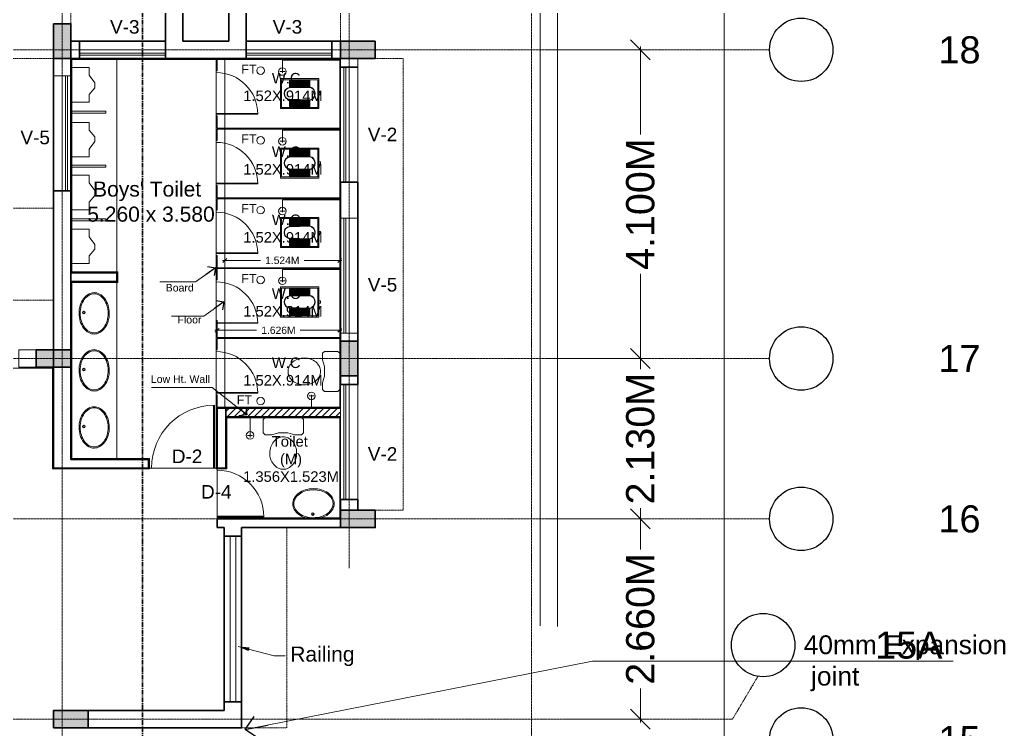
# Model space of a CAD drawing. Header units: metres. Extents: x 1608201 to 1961866, y 406505 to 647036.
# Drawn here: x 1693118 to 1706200, y 563981 to 573406 of the extents above; entities that cross this region are included whole.
import ezdxf

# ---------------------------------------------------------------- set-up
doc = ezdxf.new("R2010")
doc.units = ezdxf.units.M
doc.header["$LTSCALE"] = 1000
doc.header["$PDMODE"] = 35
doc.linetypes.add('CENTER', pattern=[2, 1.25, -0.25, 0.25, -0.25])
doc.linetypes.add('DASHED', pattern=[0.75, 0.5, -0.25])
doc.layers.get('Defpoints').update_dxf_attribs({"lineweight": 18})
for name, color, linetype, lineweight in [('- WALL', 7, 'Continuous', 30), ('Col-Hatch', 9, 'Continuous', 13), ('coloum hatch', 254, 'Continuous', 9), ('Column', 252, 'Continuous', 30), ('CUBICAL TOILET', 160, 'Continuous', 9), ('dimension', 6, 'Continuous', 13), ('Door', 54, 'Continuous', 13), ('elevation', 1, 'Continuous', 13), ('Fixture', 44, 'Continuous', 9), ('FLOOR FINISH', 10, 'Continuous', 15), ('Furniture', 13, 'Continuous', 13), ('grid', 21, 'CENTER', 15), ('gride dimen', 3, 'Continuous', 13), ('HATCH-2', 10, 'Continuous', 13), ('Hidden', 1, 'DASHED', 18), ('PLASTER', 144, 'Continuous', 13), ('Railing', 34, 'Continuous', 20), ('Section Line', 135, 'CENTER', 30), ('Text-1', 240, 'Continuous', 15), ('Text-2', 122, 'Continuous', 25), ('Text-Grid', 1, 'Continuous', 25), ('Ventilator', 6, 'Continuous', 18), ('Wall', 7, 'Continuous', 30), ('wall l', 7, 'Continuous', 20), ('Window-Wall', 7, 'Continuous', 18)]:
    doc.layers.add(name, color=color, linetype=linetype, lineweight=lineweight)
doc.layers.add('dimen', color=1, linetype='Continuous')
doc.layers.add('text', color=7, linetype='Continuous')
doc.styles.add('dim-stylus bt', font='arial.ttf')
doc.styles.add('L120', font='simplex.shx', dxfattribs={"height": 1})
doc.dimstyles.new('1      100 (big)', dxfattribs={"dimscale": 75, "dimtxt": 5, "dimasz": 3.5, "dimexe": 1.5, "dimexo": 2, "dimgap": 1, "dimtad": 0, "dimdec": 3, "dimlfac": 0.001, "dimzin": 0, "dimdsep": 46, "dimtxsty": 'dim-stylus bt', "dimblk": 'OBLIQUE', "dimcen": 0, "dimdle": 0.6, "dimclrd": 256, "dimclre": 7, "dimclrt": 256, "dimadec": 0, "dimazin": 0, "dimtfac": 0.7, "dimtdec": 3, "dimtofl": 0, "dimtmove": 1, "dimatfit": 3, "dimldrblk": 'OPEN90', "dimfxl": 0, "dimtolj": 1, "dimtzin": 0, "dimlwd": 15, "dimlwe": 15, "dimarcsym": 0})
doc.dimstyles.new('Tabrej', dxfattribs={"dimtxt": 0.32, "dimasz": 0.2, "dimexe": 0, "dimexo": 0.15, "dimgap": 0.09, "dimtad": 0, "dimdec": 3, "dimzin": 0, "dimdsep": 46, "dimtxsty": 'dim-stylus bt', "dimblk": 'ARCHTICK', "dimcen": 0, "dimdle": 0.05, "dimclrd": 256, "dimclre": 256, "dimclrt": 7, "dimadec": 0, "dimazin": 0, "dimtfac": 1, "dimtdec": 3, "dimtofl": 0, "dimtmove": 0, "dimatfit": 1, "dimfxl": 0, "dimtolj": 1, "dimtzin": 0, "dimlwd": -1, "dimlwe": -1, "dimarcsym": 0})

# ---------------------------------------------------------------- blocks, each defined once
blk = doc.blocks.new('_Oblique')
at = {"color": 0, "linetype": 'ByBlock', "lineweight": -2}
blk.add_line((-0.5, -0.5), (0.5, 0.5), dxfattribs=at)
blk = doc.blocks.new('*D142')
at = {"layer": 'Defpoints', "color": 0, "ltscale": 50, "transparency": 16777216}
for p in [(1683757, 575558), (1683757, 565348), (1700027, 565205)]:
    blk.add_point(p, dxfattribs=at)
at = {"layer": 'dimension', "color": 7, "lineweight": 15, "ltscale": 50, "transparency": 16777216}
for p, q in [((1683757, 565498), (1683757, 575670)), ((1700027, 565355), (1700027, 575670))]:
    blk.add_line(p, q, dxfattribs=at)
at = {"layer": 'dimension', "lineweight": 15, "ltscale": 50, "transparency": 16777216}
for p, q in [((1683712, 575558), (1690652, 575558)), ((1700072, 575558), (1693132, 575558))]:
    blk.add_line(p, q, dxfattribs=at)
at = {"layer": 'dimension', "lineweight": 15, "ltscale": 50, "transparency": 16777216, "xscale": 300, "yscale": 300, "zscale": 300, "rotation": 180}
blk.add_blockref('_Oblique', (1683757, 575558), dxfattribs=at)
at = {"layer": 'dimension', "lineweight": 15, "ltscale": 50, "transparency": 16777216, "xscale": 300, "yscale": 300, "zscale": 300}
blk.add_blockref('_Oblique', (1700027, 575558), dxfattribs=at)
at = {"layer": 'dimension', "ltscale": 50, "transparency": 16777216, "insert": (1691892, 575558), "char_height": 450, "attachment_point": 5, "style": 'dim-stylus bt'}
blk.add_mtext('\\A1;16.270M', dxfattribs=at)
blk = doc.blocks.new('_Open90')
at = {"color": 0, "linetype": 'ByBlock', "lineweight": -2}
for p, q in [((-0.5, 0.5), (0, 0)), ((0, 0), (-1, 0)), ((0, 0), (-0.5, -0.5))]:
    blk.add_line(p, q, dxfattribs=at)
blk = doc.blocks.new('*D143')
at = {"layer": 'Defpoints', "color": 0, "ltscale": 50, "transparency": 16777216}
for p in [(1700027, 568906), (1701357, 568906), (1700027, 566776)]:
    blk.add_point(p, dxfattribs=at)
at = {"layer": 'gride dimen', "color": 7, "lineweight": 15, "ltscale": 50, "transparency": 16777216}
for p, q in [((1700177, 568906), (1701470, 568906)), ((1700177, 566776), (1701470, 566776))]:
    blk.add_line(p, q, dxfattribs=at)
at = {"layer": 'gride dimen', "lineweight": 15, "ltscale": 50, "transparency": 16777216}
for p, q in [((1701357, 568951), (1701357, 568762)), ((1701357, 566731), (1701357, 566920))]:
    blk.add_line(p, q, dxfattribs=at)
at = {"layer": 'gride dimen', "lineweight": 15, "ltscale": 50, "transparency": 16777216, "xscale": 262.5, "yscale": 262.5, "zscale": 262.5}
for p, rotation in [((1701357, 568906), 90), ((1701357, 566776), 270)]:
    blk.add_blockref('_Oblique', p, dxfattribs=dict(at, rotation=rotation))
at = {"layer": 'gride dimen', "ltscale": 50, "transparency": 16777216, "insert": (1701357, 567841), "char_height": 375, "attachment_point": 5, "rotation": 90, "style": 'dim-stylus bt'}
blk.add_mtext('\\A1;2.130M', dxfattribs=at)
blk = doc.blocks.new('*D144')
at = {"layer": 'Defpoints', "color": 0, "ltscale": 50, "transparency": 16777216}
for p in [(1700027, 573006), (1701357, 573006), (1700027, 568906)]:
    blk.add_point(p, dxfattribs=at)
at = {"layer": 'gride dimen', "lineweight": 15, "ltscale": 50, "transparency": 16777216}
for p, q in [((1701357, 573051), (1701357, 571882)), ((1701357, 568861), (1701357, 570030))]:
    blk.add_line(p, q, dxfattribs=at)
at = {"layer": 'gride dimen', "color": 7, "lineweight": 15, "ltscale": 50, "transparency": 16777216}
for p, q in [((1700177, 573006), (1701470, 573006)), ((1700177, 568906), (1701470, 568906))]:
    blk.add_line(p, q, dxfattribs=at)
at = {"layer": 'gride dimen', "lineweight": 15, "ltscale": 50, "transparency": 16777216, "xscale": 262.5, "yscale": 262.5, "zscale": 262.5}
for p, rotation in [((1701357, 573006), 90), ((1701357, 568906), 270)]:
    blk.add_blockref('_Oblique', p, dxfattribs=dict(at, rotation=rotation))
at = {"layer": 'gride dimen', "ltscale": 50, "transparency": 16777216, "insert": (1701357, 570956), "char_height": 375, "attachment_point": 5, "rotation": 90, "style": 'dim-stylus bt'}
blk.add_mtext('\\A1;4.100M', dxfattribs=at)
blk = doc.blocks.new('*D149')
at = {"layer": 'Defpoints', "color": 0, "ltscale": 50, "transparency": 16777216}
for p in [(1700177, 566776), (1700177, 564116), (1701357, 564116)]:
    blk.add_point(p, dxfattribs=at)
at = {"layer": 'gride dimen', "color": 7, "lineweight": 15, "ltscale": 50, "transparency": 16777216}
for p, q in [((1700327, 566776), (1701470, 566776)), ((1700327, 564116), (1701470, 564116))]:
    blk.add_line(p, q, dxfattribs=at)
at = {"layer": 'gride dimen', "lineweight": 15, "ltscale": 50, "transparency": 16777216}
for p, q in [((1701357, 566821), (1701357, 566367)), ((1701357, 564071), (1701357, 564525))]:
    blk.add_line(p, q, dxfattribs=at)
at = {"layer": 'gride dimen', "lineweight": 15, "ltscale": 50, "transparency": 16777216, "xscale": 262.5, "yscale": 262.5, "zscale": 262.5}
for p, rotation in [((1701357, 566776), 90), ((1701357, 564116), 270)]:
    blk.add_blockref('_Oblique', p, dxfattribs=dict(at, rotation=rotation))
at = {"layer": 'gride dimen', "ltscale": 50, "transparency": 16777216, "insert": (1701357, 565446), "char_height": 375, "attachment_point": 5, "rotation": 90, "style": 'dim-stylus bt'}
blk.add_mtext('\\A1;2.660M', dxfattribs=at)
blk = doc.blocks.new('*D150')
at = {"layer": 'Defpoints', "color": 0, "ltscale": 50, "transparency": 16777216}
for p in [(1700257, 573721), (1702470, 573721), (1700257, 505851)]:
    blk.add_point(p, dxfattribs=at)
at = {"layer": 'dimension', "color": 7, "lineweight": 15, "ltscale": 50, "transparency": 16777216}
for p, q in [((1700407, 573721), (1702583, 573721)), ((1700407, 505851), (1702583, 505851))]:
    blk.add_line(p, q, dxfattribs=at)
at = {"layer": 'dimension', "lineweight": 15, "ltscale": 50, "transparency": 16777216}
for p, q in [((1702470, 573766), (1702470, 541049)), ((1702470, 505806), (1702470, 538523))]:
    blk.add_line(p, q, dxfattribs=at)
at = {"layer": 'dimension', "lineweight": 15, "ltscale": 50, "transparency": 16777216, "xscale": 300, "yscale": 300, "zscale": 300}
for p, rotation in [((1702470, 573721), 90), ((1702470, 505851), 270)]:
    blk.add_blockref('_Oblique', p, dxfattribs=dict(at, rotation=rotation))
at = {"layer": 'dimension', "ltscale": 50, "transparency": 16777216, "insert": (1702470, 539786), "char_height": 450, "attachment_point": 5, "rotation": 90, "style": 'dim-stylus bt'}
blk.add_mtext('\\A1;67.870M', dxfattribs=at)
blk = doc.blocks.new('*D153')
at = {"layer": 'Defpoints', "color": 0, "ltscale": 50, "transparency": 16777216}
for p in [(1700257, 576277), (1683527, 565348), (1700257, 565198)]:
    blk.add_point(p, dxfattribs=at)
at = {"layer": 'dimension', "color": 7, "lineweight": 15, "ltscale": 50, "transparency": 16777216}
for p, q in [((1683527, 565498), (1683527, 576390)), ((1700257, 565348), (1700257, 576390))]:
    blk.add_line(p, q, dxfattribs=at)
at = {"layer": 'dimension', "lineweight": 15, "ltscale": 50, "transparency": 16777216}
for p, q in [((1683482, 576277), (1690652, 576277)), ((1700302, 576277), (1693132, 576277))]:
    blk.add_line(p, q, dxfattribs=at)
at = {"layer": 'dimension', "lineweight": 15, "ltscale": 50, "transparency": 16777216, "xscale": 300, "yscale": 300, "zscale": 300, "rotation": 180}
blk.add_blockref('_Oblique', (1683527, 576277), dxfattribs=at)
at = {"layer": 'dimension', "lineweight": 15, "ltscale": 50, "transparency": 16777216, "xscale": 300, "yscale": 300, "zscale": 300}
blk.add_blockref('_Oblique', (1700257, 576277), dxfattribs=at)
at = {"layer": 'dimension', "ltscale": 50, "transparency": 16777216, "insert": (1691892, 576277), "char_height": 450, "attachment_point": 5, "style": 'dim-stylus bt'}
blk.add_mtext('\\A1;16.730M', dxfattribs=at)
blk = doc.blocks.new('CC')
at = {"layer": 'Col-Hatch', "ltscale": 0.05}
blk.add_hatch(color=256, dxfattribs=at).paths.add_polyline_path([(4078.606, 341.328), (4078.606, 341.098), (4079.066, 341.098), (4079.066, 341.328)])
at = {"layer": 'Column'}
blk.add_lwpolyline([(4078.606, 341.328), (4079.066, 341.328), (4079.066, 341.098), (4078.606, 341.098)], close=True, dxfattribs=at)
blk = doc.blocks.new('Urinal 1')
for p, q in [((0, 9), (9, 9)), ((0, 9), (0, -9)), ((9, 9), (9, 5)), ((12, 1), (9, 5)), ((12, -1.5), (12, 1)), ((9, -5), (12, -1.5)), ((9, -9), (9, -5)), ((0, -9), (9, -9))]:
    blk.add_line(p, q)
blk = doc.blocks.new('RSA BASIN 2')
for points in [[(10.67, -8.12, 0.12976), (9.97, -5.22, 0.106426), (7.61, -2.47, 0.084431), (4.27, -0.72, 0.073534), (0, 0, 0.073534), (-4.29, -0.55, 0.084431), (-7.7, -2.16, 0.106426), (-10.17, -4.82, 0.12976), (-10.98, -7.69, 0.12976), (-10.28, -10.59, 0.106426), (-7.92, -13.34, 0.084431), (-4.58, -15.09, 0.073534), (-0.31, -15.81, 0.073534), (3.98, -15.26, 0.084431), (7.39, -13.64, 0.106426), (9.85, -10.99, 0.12976)], [(10.08, -7.9, 0.119977), (9.45, -5.5, 0.106426), (7.25, -2.94, 0.084431), (4.08, -1.28, 0.073534), (-0.01, -0.59, 0.073534), (-4.13, -1.12, 0.084431), (-7.36, -2.65, 0.106426), (-9.66, -5.12, 0.12976), (-10.39, -7.7, 0.009633), (-10.39, -7.9, 0.119977), (-9.76, -10.31, 0.106426), (-7.57, -12.87, 0.084431), (-4.4, -14.53, 0.073534), (-0.3, -15.22, 0.073534), (3.82, -14.69, 0.084431), (7.05, -13.16, 0.106426), (9.35, -10.69, 0.12976), (10.08, -8.11, 0.009633)]]:
    blk.add_lwpolyline(points, format="xyb", close=True)
for radius in [0.7, 0.479]:
    blk.add_circle((-0.47, -2.53), radius)
blk = doc.blocks.new('RSA CL6')
for p, q in [((5.51, 3.48), (5.51, 7.28)), ((5.91, 3.47), (5.91, 7.28)), ((6.3, 3.46), (6.3, 7.28)), ((6.69, 3.45), (6.69, 7.28)), ((7.09, 3.44), (7.09, 7.28)), ((7.48, 3.43), (7.48, 7.28)), ((7.87, 3.42), (7.87, 7.28)), ((8.27, 3.41), (8.27, 7.28)), ((8.66, 3.4), (8.66, 7.28)), ((9.06, 3.39), (9.06, 7.28)), ((9.45, 3.38), (9.45, 7.28)), ((9.84, 3.37), (9.84, 7.28)), ((10.24, 3.36), (10.24, 7.28)), ((10.63, 3.35), (10.63, 7.28)), ((11.02, 3.34), (11.02, 7.28)), ((11.42, 3.33), (11.42, 7.28)), ((11.81, 3.32), (11.81, 7.28)), ((12.2, 3.31), (12.2, 7.28)), ((12.6, 3.31), (12.6, 7.28)), ((12.99, 3.3), (12.99, 7.28)), ((13.39, 3.29), (13.39, 7.28)), ((13.78, 3.28), (13.78, 7.28)), ((14.17, 3.27), (14.17, 7.28)), ((14.57, 3.26), (14.57, 7.28)), ((14.96, 3.25), (14.96, 7.28)), ((15.35, 3.24), (15.35, 7.28)), ((15.75, 3.23), (15.75, 7.28)), ((16.14, 3.22), (16.14, 7.28)), ((16.14, 7.28), (16.14, 3.22)), ((5.51, -7.28), (5.51, -3.47)), ((5.91, -7.28), (5.91, -3.45)), ((6.3, -7.28), (6.3, -3.44)), ((6.69, -7.28), (6.69, -3.43)), ((7.09, -7.28), (7.09, -3.42)), ((7.48, -7.28), (7.48, -3.41)), ((7.87, -7.28), (7.87, -3.4)), ((8.27, -7.28), (8.27, -3.39)), ((8.66, -7.28), (8.66, -3.38)), ((9.06, -7.28), (9.06, -3.37)), ((9.45, -7.28), (9.45, -3.36)), ((9.84, -7.28), (9.84, -3.34)), ((10.24, -7.28), (10.24, -3.33)), ((10.63, -7.28), (10.63, -3.32)), ((11.02, -7.28), (11.02, -3.31)), ((11.42, -7.28), (11.42, -3.3)), ((11.81, -7.28), (11.81, -3.29)), ((12.2, -7.28), (12.2, -3.28)), ((12.6, -7.28), (12.6, -3.27)), ((12.99, -7.28), (12.99, -3.26)), ((13.39, -7.28), (13.39, -3.24)), ((13.78, -7.28), (13.78, -3.23)), ((14.17, -7.28), (14.17, -3.22)), ((14.57, -7.28), (14.57, -3.21)), ((14.96, -7.28), (14.96, -3.2)), ((15.35, -7.28), (15.35, -3.19)), ((15.75, -7.28), (15.75, -3.18)), ((16.14, -3.17), (16.14, -7.28)), ((16.14, -7.28), (16.14, -3.17))]:
    blk.add_line(p, q)
for points in [[(0.79, 7.87), (20.87, 7.87), (20.87, -7.87), (0.79, -7.87)], [(1.38, 7.28), (20.28, 7.28), (20.28, -7.28), (1.38, -7.28)]]:
    blk.add_lwpolyline(points, close=True)
blk.add_lwpolyline([(0.79, -0.59), (0, -0.59), (0, 0.59), (0.79, 0.59)])
for points in [[(5.51, 3.48), (16.14, 3.22, -0.899983), (16.14, -3.17), (5.54, -3.47, -0.799392)], [(5.53, 3.28), (16.13, 3.02, -0.897689), (16.12, -2.97), (5.56, -3.27, -0.793494), (5.53, 3.28)]]:
    blk.add_lwpolyline(points, format="xyb", close=True)
blk = doc.blocks.new('ENGLISH SHEET')
at = {"layer": 'Fixture'}
for p, q in [((4663.798, 251.204), (4663.773, 251.179)), ((4663.976, 251.204), (4663.798, 251.204)), ((4664.002, 251.179), (4663.976, 251.204)), ((4663.773, 251.179), (4663.773, 250.696)), ((4663.976, 251.001), (4664.002, 251.09)), ((4664.002, 251.09), (4664.002, 251.179)), ((4663.976, 250.874), (4663.976, 251.001)), ((4663.976, 251.001), (4663.976, 250.874)), ((4664.002, 250.785), (4663.976, 250.874)), ((4663.773, 250.696), (4663.798, 250.67)), ((4663.798, 250.67), (4663.976, 250.67)), ((4663.976, 250.67), (4664.002, 250.696)), ((4664.002, 250.696), (4664.002, 250.785))]:
    blk.add_line(p, q, dxfattribs=at)
blk.add_lwpolyline([(4664.459, 250.937, 0.117036), (4664.443, 251.003, 0.104338), (4664.396, 251.063, 0.09029), (4664.321, 251.105, 0.09898), (4664.243, 251.115, 0.08237), (4664.159, 251.101, 0.09029), (4664.09, 251.063, 0.104338), (4664.043, 251.003, 0.117036), (4664.027, 250.937, 0.117036), (4664.043, 250.871, 0.104338), (4664.09, 250.811, 0.09029), (4664.159, 250.773, 0.08237), (4664.243, 250.759, 0.08237), (4664.327, 250.773, 0.09029), (4664.396, 250.811, 0.104338), (4664.443, 250.871, 0.117036)], format="xyb", close=True, dxfattribs=at)
blk = doc.blocks.new('RH 1200')
for p, q in [((20.99, 0), (20.99, 43.31)), ((21.65, 0), (21.65, 43.31)), ((21.65, 0), (20.99, 0))]:
    blk.add_line(p, q)
at = {"extrusion": (0, 0, -1)}
blk.add_ellipse((21.65, 0), major_axis=(-30.62, 30.62), ratio=1, start_param=5.497787, end_param=7.068583, dxfattribs=at)
blk = doc.blocks.new('HJK')
at = {"layer": 'Door', "ltscale": 20}
blk.add_line((3658.2334, -481.1198), (3658.9084, -481.1198), dxfattribs=at)
at = {"layer": 'Door', "ltscale": 20, "xscale": 0.014287499999341, "yscale": 0.014287499999341, "zscale": 0.014287499999341, "rotation": 359.999999999943}
blk.add_blockref('RH 1200', (3658.5713, -481.1198), dxfattribs=at)
blk = doc.blocks.new('*D605')
at = {"layer": 'Defpoints', "color": 0, "transparency": 16777216}
for p in [(1695841, 570209), (1695841, 570196), (1697365, 570196)]:
    blk.add_point(p, dxfattribs=at)
at = {"layer": 'dimen', "color": 7, "lineweight": 15, "transparency": 16777216}
for p, q in [((1695841, 570346), (1695841, 570239)), ((1697365, 570346), (1697365, 570239))]:
    blk.add_line(p, q, dxfattribs=at)
at = {"layer": 'dimen', "lineweight": 15, "transparency": 16777216}
for p, q in [((1695811, 570209), (1696314, 570209)), ((1697395, 570209), (1696893, 570209))]:
    blk.add_line(p, q, dxfattribs=at)
at = {"layer": 'dimen', "lineweight": 15, "transparency": 16777216, "xscale": 52.5, "yscale": 52.5, "zscale": 52.5, "rotation": 180}
blk.add_blockref('_Oblique', (1695841, 570209), dxfattribs=at)
at = {"layer": 'dimen', "lineweight": 15, "transparency": 16777216, "xscale": 52.5, "yscale": 52.5, "zscale": 52.5}
blk.add_blockref('_Oblique', (1697365, 570209), dxfattribs=at)
at = {"layer": 'dimen', "transparency": 16777216, "insert": (1696603, 570209), "char_height": 97.5, "attachment_point": 5, "style": 'dim-stylus bt'}
blk.add_mtext('\\A1;1.524M', dxfattribs=at)
blk = doc.blocks.new('*D606')
at = {"layer": 'Defpoints', "color": 0, "transparency": 16777216}
for p in [(1695740, 569267), (1697365, 569280), (1697365, 569267)]:
    blk.add_point(p, dxfattribs=at)
at = {"layer": 'dimen', "color": 7, "lineweight": 15, "transparency": 16777216}
for p, q in [((1695740, 569417), (1695740, 569310)), ((1697365, 569417), (1697365, 569310))]:
    blk.add_line(p, q, dxfattribs=at)
at = {"layer": 'dimen', "lineweight": 15, "transparency": 16777216}
for p, q in [((1695710, 569280), (1696263, 569280)), ((1697395, 569280), (1696842, 569280))]:
    blk.add_line(p, q, dxfattribs=at)
at = {"layer": 'dimen', "lineweight": 15, "transparency": 16777216, "xscale": 52.5, "yscale": 52.5, "zscale": 52.5, "rotation": 180}
blk.add_blockref('_Oblique', (1695740, 569280), dxfattribs=at)
at = {"layer": 'dimen', "lineweight": 15, "transparency": 16777216, "xscale": 52.5, "yscale": 52.5, "zscale": 52.5}
blk.add_blockref('_Oblique', (1697365, 569280), dxfattribs=at)
at = {"layer": 'dimen', "transparency": 16777216, "insert": (1696552, 569280), "char_height": 97.5, "attachment_point": 5, "style": 'dim-stylus bt'}
blk.add_mtext('\\A1;1.626M', dxfattribs=at)
blk = doc.blocks.new('_ArchTick')
at = {"color": 0, "const_width": 0.15}
blk.add_lwpolyline([(-0.5, -0.5), (0.5, 0.5)], dxfattribs=at)

msp = doc.modelspace()

# ---------------------------------------------------------------- hatches: boundary and pattern name
at = {"layer": 'HATCH-2', "ltscale": 50}
h = msp.add_hatch(dxfattribs=at)
h.set_pattern_fill('ANSI31', color=256, scale=20, style=0)
h.set_pattern_definition([(45, (-3456.304, 110143.63), (-44.9012806, 44.9012806), [])])
h.paths.add_polyline_path([(1697377.1068, 568131.9926), (1697377.1068, 568246.9926), (1695854.1069, 568246.9926), (1695854.1069, 568131.9926)])

# ---------------------------------------------------------------- linework, layer by layer
at = {"layer": '- WALL'}
for p, q in [((1695052.1068, 572890.9926), (1695052.1068, 573720.9926)), ((1695282.1068, 573120.9926), (1695282.1068, 573720.9926)), ((1695892.1068, 573120.9926), (1695892.1068, 573720.9926)), ((1696122.1068, 572890.9926), (1696122.1068, 573720.9926)), ((1693797.1068, 573120.9926), (1693911.1068, 573120.9926)), ((1693911.1068, 573120.9926), (1695052.1068, 573120.9926)), ((1693911.1068, 573120.9926), (1693911.1068, 572890.9926)), ((1695282.1068, 573120.9926), (1695892.1068, 573120.9926)), ((1696122.1068, 573120.9926), (1697263.1068, 573120.9926)), ((1697262.1068, 573120.9926), (1697377.1068, 573120.9926)), ((1697263.1068, 572890.9926), (1697263.1068, 573120.9926)), ((1693567.1068, 572890.9926), (1693567.1068, 567450.9927)), ((1693797.1068, 572890.9926), (1693797.1068, 567565.9927)), ((1693911.1068, 572890.9926), (1693797.1068, 572890.9926)), ((1695052.1068, 572890.9926), (1693911.1068, 572890.9926)), ((1696122.1068, 572890.9926), (1695052.1068, 572890.9926)), ((1697263.1068, 572890.9926), (1696122.1068, 572890.9926)), ((1697377.1068, 572890.9926), (1697262.1068, 572890.9926)), ((1697607.1068, 572775.9926), (1697377.1068, 572775.9926)), ((1697607.1068, 571247.9926), (1697377.1068, 571247.9926)), ((1693567.1068, 571132.9926), (1693797.1068, 571132.9926)), ((1694409.1068, 570043.9926), (1693797.1068, 570043.9926)), ((1694409.1068, 570043.9926), (1693809.1068, 570043.9926)), ((1694409.1068, 569928.9926), (1694409.1068, 570043.9926)), ((1694409.1068, 569928.9926), (1693797.1068, 569928.9926)), ((1697377.1068, 568246.9926), (1695739.1069, 568246.9926)), ((1695739.1069, 567450.9926), (1695739.1069, 568246.9926)), ((1695854.1069, 567450.9926), (1695854.1069, 568246.9926)), ((1697377.1068, 568131.9926), (1695854.1069, 568131.9926)), ((1694829.0137, 567565.9927), (1693797.1068, 567565.9927)), ((1694829.0137, 567565.9927), (1694829.0137, 567450.9927)), ((1694829.0137, 567450.9927), (1693567.1068, 567450.9927)), ((1695739.1069, 567450.9926), (1695854.1069, 567450.9926)), ((1697607.1068, 566890.9926), (1697377.1068, 566890.9926)), ((1695739.1069, 566775.9926), (1697377.1068, 566775.9926)), ((1695739.1069, 566775.9926), (1695739.1069, 566660.9926)), ((1695832.1062, 566660.9926), (1695739.1069, 566660.9926)), ((1697377.1068, 566660.9926), (1696062.1062, 566660.9926))]:
    msp.add_line(p, q, dxfattribs=at)
at = {"layer": '- WALL', "ltscale": 50}
for p, q in [((1695832.1062, 566545.9926), (1695832.6061, 564345.9927)), ((1696062.1062, 566545.9926), (1696062.1062, 564345.9927)), ((1695832.6061, 564345.9927), (1696062.6061, 564345.9927))]:
    msp.add_line(p, q, dxfattribs=at)
at = {"layer": '- WALL', "ltscale": 0.05}
for p, q in [((1695832.6061, 564345.9927), (1695832.6061, 564230.9927)), ((1696062.6061, 564345.9927), (1696062.6061, 564000.9927)), ((1693797.1066, 564230.9927), (1695832.6061, 564230.9927)), ((1693797.1066, 564000.9927), (1696062.6061, 564000.9927))]:
    msp.add_line(p, q, dxfattribs=at)
at = {"layer": '- WALL'}
msp.add_lwpolyline([(1697607.1068, 571247.9926), (1697607.1068, 569135.9926), (1697377.1068, 569135.9926), (1697377.1068, 571247.9926)], dxfattribs=at)
for points in [[(1697377.1068, 568560.9926), (1697607.1068, 568560.9926), (1697607.1068, 568675.9926), (1697377.1068, 568675.9926)], [(1697377.1068, 567032.9926), (1697607.1068, 567032.9926), (1697607.1068, 566890.9926), (1697377.1068, 566890.9926)]]:
    msp.add_lwpolyline(points, close=True, dxfattribs=at)
at = {"layer": 'CUBICAL TOILET', "ltscale": 0.05}
for p, q in [((1695727.1068, 572878.9926), (1695727.1068, 572727.9926)), ((1695739.6068, 572878.9926), (1695739.6068, 572727.9926)), ((1695739.6068, 572727.9926), (1695727.1068, 572727.9926)), ((1695727.1068, 572127.9926), (1695727.1068, 571801.4926)), ((1695727.1068, 572127.9926), (1695739.6068, 572127.9926)), ((1695739.6068, 572127.9926), (1695739.6068, 571964.9926)), ((1697365.1068, 571964.9926), (1695739.6068, 571964.9926)), ((1697365.1068, 571952.4926), (1695739.6068, 571952.4926)), ((1695739.6068, 571952.4926), (1695739.6068, 571801.4926)), ((1695739.6068, 571801.4926), (1695727.1068, 571801.4926)), ((1695727.1068, 571201.4926), (1695727.1068, 570874.9926)), ((1695727.1068, 571201.4926), (1695739.6068, 571201.4926)), ((1695739.6068, 571201.4926), (1695739.6068, 571038.4926)), ((1697365.1068, 571038.4926), (1695739.6068, 571038.4926)), ((1697365.1068, 571025.9926), (1695739.6068, 571025.9926)), ((1695739.6068, 571025.9926), (1695739.6068, 570874.9926)), ((1695739.6068, 570874.9926), (1695727.1068, 570874.9926)), ((1695727.1068, 570274.9926), (1695727.1068, 569948.4926)), ((1695727.1068, 570274.9926), (1695739.6068, 570274.9926)), ((1695739.6068, 570274.9926), (1695739.6068, 570111.9926)), ((1697365.1068, 570111.9926), (1695739.6068, 570111.9926)), ((1697365.1068, 570099.4926), (1695739.6068, 570099.4926)), ((1695739.6068, 570099.4926), (1695739.6068, 569948.4926)), ((1695739.6068, 569948.4926), (1695727.1068, 569948.4926)), ((1695727.1068, 569348.4926), (1695727.1068, 569021.9926)), ((1695727.1068, 569348.4926), (1695739.6068, 569348.4926)), ((1695739.6068, 569348.4926), (1695739.6068, 569185.4926)), ((1697365.1068, 569185.4926), (1695739.6068, 569185.4926)), ((1697365.1068, 569172.9926), (1695739.6068, 569172.9926)), ((1695739.6068, 569172.9926), (1695739.6068, 569021.9926)), ((1695739.6068, 569021.9926), (1695727.1068, 569021.9926)), ((1695727.1068, 568421.9926), (1695727.1068, 568258.9926)), ((1695739.6068, 568421.9926), (1695727.1068, 568421.9926)), ((1695739.6068, 568421.9926), (1695739.6068, 568258.9926))]:
    msp.add_line(p, q, dxfattribs=at)
at = {"layer": 'Fixture'}
for p, q in [((1694409.1068, 570043.9926), (1694409.1068, 572890.9926)), ((1694409.1068, 567577.9927), (1694409.1068, 570031.4926))]:
    msp.add_line(p, q, dxfattribs=at)
for points in [[(1694259.1068, 572163.9926), (1693809.1068, 572163.9926), (1693809.1068, 572188.9926), (1694259.1068, 572188.9926)], [(1694259.1068, 571473.9926), (1693809.1068, 571473.9926), (1693809.1068, 571448.9926), (1694259.1068, 571448.9926)], [(1694259.1068, 570758.9926), (1693809.1068, 570758.9926), (1693809.1068, 570733.9926), (1694259.1068, 570733.9926)]]:
    msp.add_lwpolyline(points, close=True, dxfattribs=at)
at = {"layer": 'FLOOR FINISH', "ltscale": 50}
msp.add_line((1695841.1068, 568258.9926), (1695841.1068, 572890.9926), dxfattribs=at)
at = {"layer": 'Furniture', "ltscale": 0.05}
for p, q in [((1697365.1068, 572866.9926), (1696605.1068, 572866.9926)), ((1696605.1068, 572701.1512), (1696605.1068, 572866.9926)), ((1696639.2653, 572716.9926), (1696570.9482, 572716.9926)), ((1697365.1068, 571940.4926), (1696605.1068, 571940.4926)), ((1696605.1068, 571774.6512), (1696605.1068, 571940.4926)), ((1696639.2653, 571790.4926), (1696570.9482, 571790.4926)), ((1697365.1068, 571013.9926), (1696605.1068, 571013.9926)), ((1696605.1068, 570848.1512), (1696605.1068, 571013.9926)), ((1696639.2653, 570863.9926), (1696570.9482, 570863.9926)), ((1697365.1068, 570087.4926), (1696605.1068, 570087.4926)), ((1696605.1068, 569921.6512), (1696605.1068, 570087.4926)), ((1696639.2653, 569937.4926), (1696570.9482, 569937.4926)), ((1696955.9482, 568408.9926), (1697024.2653, 568408.9926)), ((1696990.1067, 568424.8341), (1696990.1067, 568258.9926)), ((1697365.1068, 568258.9926), (1696990.1067, 568258.9926)), ((1696175.2392, 567858.3352), (1696175.2392, 568119.9926)), ((1696209.3977, 567884.8997), (1696141.0807, 567884.8997))]:
    msp.add_line(p, q, dxfattribs=at)
for centre in [(1696315.1068, 572728.9926), (1696605.1068, 572716.9926), (1696315.1068, 571802.4926), (1696605.1068, 571790.4926), (1696315.1068, 570875.9926), (1696605.1068, 570863.9926), (1696315.1068, 569949.4926), (1696605.1068, 569937.4926), (1696990.1067, 568408.9926), (1696315.1068, 568340.3198), (1696175.2392, 567884.8997)]:
    msp.add_circle(centre, 50, dxfattribs=at)
at = {"layer": 'grid', "ltscale": 0.01}
for p, q in [((1693682.1066, 505737.7037), (1693682.1066, 576580.0684)), ((1697492.1066, 566119.1224), (1697492.1066, 576580.0684)), ((1699912.1065, 505467.7037), (1699912.1065, 576580.0684)), ((1681424.0607, 573005.9925), (1703070.7295, 573005.9925)), ((1681424.0607, 568905.9926), (1703070.7295, 568905.9926)), ((1681424.0607, 566775.9926), (1703070.7295, 566775.9926)), ((1702579.3636, 564115.9927), (1702919.2287, 564687.4414)), ((1687006.5645, 564115.9927), (1702579.3636, 564115.9927))]:
    msp.add_line(p, q, dxfattribs=at)
at = {"layer": 'Hidden', "color": 1, "ltscale": 0.005}
for p, q in [((1693797.1068, 573120.9926), (1693797.1068, 573720.9926)), ((1697377.1068, 573120.9926), (1697377.1068, 573720.9926)), ((1698207.1068, 572890.9926), (1697607.1068, 572890.9926)), ((1698207.1068, 566890.9926), (1698207.1068, 572890.9926)), ((1693567.1068, 569679.8693), (1690217.1068, 569679.8693)), ((1697607.1068, 566890.9926), (1698207.1068, 566890.9926))]:
    msp.add_line(p, q, dxfattribs=at)
for points in [[(1693567.1068, 572890.9926), (1692967.1068, 572890.9926), (1692967.1068, 570902.9926), (1693567.1068, 570902.9926), (1693567.1068, 570902.9926)], [(1696061.6063, 564000.9927), (1696661.6063, 564000.9927), (1696661.6063, 566660.9926)]]:
    msp.add_lwpolyline(points, dxfattribs=at)
at = {"layer": 'PLASTER', "ltscale": 0.05}
for p, q in [((1693809.1068, 572878.9926), (1697365.1068, 572878.9926)), ((1693809.1068, 572878.9926), (1693809.1068, 570055.9926)), ((1697365.1068, 572878.9926), (1697365.1068, 568258.9926)), ((1694421.1068, 570055.9926), (1693809.1068, 570055.9926)), ((1694421.1068, 569916.9926), (1694421.1068, 570055.9926)), ((1693809.1068, 569916.9926), (1693809.1068, 567577.9927)), ((1694421.1068, 569916.9926), (1693809.1068, 569916.9926)), ((1693555.1068, 568778.9926), (1690229.1068, 568778.9926)), ((1693555.1068, 568778.9926), (1693555.1068, 567438.9927)), ((1697365.1068, 568258.9926), (1695727.1068, 568258.9926)), ((1695727.1068, 567438.9926), (1695727.1068, 568258.9926)), ((1697365.1068, 568119.9926), (1695866.1069, 568119.9926)), ((1695866.1069, 567438.9926), (1695866.1069, 568119.9926)), ((1697365.1068, 568119.9926), (1697365.1068, 566787.9926)), ((1694841.0137, 567577.9927), (1693809.1068, 567577.9927)), ((1694841.0137, 567438.9927), (1694841.0137, 567577.9927)), ((1694841.0137, 567438.9927), (1693555.1068, 567438.9927)), ((1695727.1068, 567438.9926), (1695866.1069, 567438.9926)), ((1695739.1069, 566787.9926), (1697365.1068, 566787.9926))]:
    msp.add_line(p, q, dxfattribs=at)
at = {"layer": 'Railing', "ltscale": 0.01}
for p, q in [((1695909.6061, 566545.9926), (1695909.6061, 564345.9927)), ((1695984.6061, 566545.9926), (1695984.6061, 564345.9927))]:
    msp.add_line(p, q, dxfattribs=at)
at = {"layer": 'Section Line', "ltscale": 0.05}
msp.add_line((1694746.658, 503841.6133), (1694746.658, 578122.03), dxfattribs=at)
at = {"layer": 'Text-Grid'}
for centre in [(1703491.7413, 573005.9925), (1703491.7413, 568905.9926), (1703491.7413, 566775.9926), (1702985.8369, 565099.8263), (1703491.7413, 563845.9927)]:
    msp.add_circle(centre, 421.0118, dxfattribs=at)
at = {"layer": 'Ventilator', "ltscale": 0.3}
for p, q in [((1693911.1068, 572960.9926), (1695052.1068, 572960.9926)), ((1693911.1068, 572935.9926), (1695052.1068, 572935.9926)), ((1696122.1068, 572960.9926), (1697263.1068, 572960.9926)), ((1696122.1068, 572935.9926), (1697263.1068, 572935.9926)), ((1697422.1068, 571247.9926), (1697422.1068, 572775.9926)), ((1697447.1068, 571247.9926), (1697447.1068, 572775.9926)), ((1693727.1068, 571132.9926), (1693727.1068, 572660.9926)), ((1693752.1068, 571132.9926), (1693752.1068, 572660.9926)), ((1697422.1068, 569241.9926), (1697422.1068, 570769.9926)), ((1697447.1068, 569241.9926), (1697447.1068, 570769.9926)), ((1697422.1068, 567032.9926), (1697422.1068, 568560.9926)), ((1697447.1068, 567032.9926), (1697447.1068, 568560.9926))]:
    msp.add_line(p, q, dxfattribs=at)
at = {"layer": 'Wall', "ltscale": 50}
msp.add_lwpolyline([(1695832.1062, 566660.9926), (1695832.1062, 566545.9926), (1696062.1062, 566545.9926), (1696062.1062, 566660.9926)], dxfattribs=at)
at = {"layer": 'wall l', "ltscale": 0.05}
for points in [[(1693797.1068, 572660.9926), (1693567.1068, 572660.9926), (1693567.1068, 572890.9926), (1693797.1068, 572890.9926)], [(1697377.1068, 572775.9926), (1697607.1068, 572775.9926), (1697607.1068, 572890.9926), (1697377.1068, 572890.9926)]]:
    msp.add_lwpolyline(points, close=True, dxfattribs=at)
at = {"layer": 'Window-Wall'}
for p, q in [((1693911.1068, 573005.9926), (1695052.1068, 573005.9926)), ((1696122.1068, 573005.9926), (1697263.1068, 573005.9926)), ((1697607.1068, 572775.9926), (1697377.1068, 572775.9926)), ((1697377.1068, 572775.9926), (1697377.1068, 571247.9926)), ((1697492.1068, 571247.9926), (1697492.1068, 572775.9926)), ((1697607.1068, 572775.9926), (1697607.1068, 571247.9926)), ((1693682.1068, 571132.9926), (1693682.1068, 572660.9926)), ((1693797.1068, 572660.9926), (1693797.1068, 571132.9926)), ((1697607.1068, 570769.9926), (1697377.1068, 570769.9926)), ((1697377.1068, 570769.9926), (1697377.1068, 569241.9926)), ((1697492.1068, 569241.9926), (1697492.1068, 570769.9926)), ((1697607.1068, 570769.9926), (1697607.1068, 569241.9926)), ((1697607.1068, 569241.9926), (1697377.1068, 569241.9926)), ((1697607.1068, 568560.9926), (1697377.1068, 568560.9926)), ((1697377.1068, 568560.9926), (1697377.1068, 567032.9926)), ((1697492.1068, 567032.9926), (1697492.1068, 568560.9926)), ((1697607.1068, 568560.9926), (1697607.1068, 567032.9926))]:
    msp.add_line(p, q, dxfattribs=at)
msp.add_lwpolyline([(1693337.1068, 568790.9926), (1693337.1068, 569020.9926), (1693107.1068, 569020.9926), (1693107.1068, 568790.9926)], close=True, dxfattribs=at)

# ---------------------------------------------------------------- block references
at = {"layer": 'coloum hatch', "ltscale": 0.05, "xscale": -999.99999982788, "yscale": 999.99999982788, "zscale": 999.9999998279076, "rotation": 90}
for p in [(2034895.2156, 4651957.0118), (2038705.2156, 4647742.0117)]:
    msp.add_blockref('CC', p, dxfattribs=at)
at = {"layer": 'coloum hatch', "ltscale": 0.05}
for p, xscale, yscale, zscale in [((5776443.1259, 231792.8838), -999.9999998279382, 999.99999982788, 999.9999998279076), ((5772403.1259, 227692.8838), -999.9999998279382, 999.99999982788, 999.9999998279076), ((5776443.1259, 225562.8838), -999.9999998279382, 999.99999982788, 999.9999998279076), ((5772633.0508, 222902.8902), -999.9999814325156, 999.9999814325156, 999.9999814325156)]:
    msp.add_blockref('CC', p, dxfattribs=dict(at, xscale=xscale, yscale=yscale, zscale=zscale))
at = {"layer": 'Door', "rotation": 270}
for p, xscale, yscale, zscale in [((2123389.152, 3824491.0224), 888.8888887354988, 888.8888887354988, 888.8888887354885), ((2123389.152, 3823564.5224), 888.8888887354988, 888.8888887354988, 888.8888887354885), ((2123389.152, 3822638.0224), 888.8888887354988, 888.8888887354988, 888.8888887354885), ((2123389.152, 3821711.5224), 888.8888887354988, 888.8888887354988, 888.8888887354885), ((2123389.152, 3820785.0224), 888.8888887354988, 888.8888887354988, 888.8888887354885), ((2176858.9076, 4225684.4011), 999.99999982788, 999.99999982788, 999.9999998279076)]:
    msp.add_blockref('HJK', p, dxfattribs=dict(at, xscale=xscale, yscale=yscale, zscale=zscale))
at = {"layer": 'Door', "xscale": 1348.148147915723, "yscale": 1348.148147915606, "zscale": 1348.148147915624}
msp.add_blockref('HJK', (-3237011.5813, 1216071.7611), dxfattribs=at)
at = {"layer": 'elevation', "xscale": -999.9999998279382, "yscale": 999.99999982788, "zscale": 999.9999998279076}
msp.add_blockref('ENGLISH SHEET', (6361138.1336, 317796.8177), dxfattribs=at)
at = {"layer": 'elevation', "xscale": -999.9999998279382, "yscale": 999.9999998277053, "zscale": 999.9999998279076, "rotation": 90}
msp.add_blockref('ENGLISH SHEET', (1947552.7818, 5231893.0195), dxfattribs=at)
at = {"layer": 'Fixture', "yscale": 25.39999999059364}
for name, p, xscale, zscale in [('Urinal 1', (1693809.1068, 572540.3426), 25.39999999059364, 25.39999999061718), ('RSA CL6', (1697110.1068, 572423.9926), -25.39999999059364, 25.39999999125772), ('RSA CL6', (1697110.1068, 571501.4926), -25.39999999059364, 25.39999999125772), ('Urinal 1', (1693809.1068, 571110.3426), 25.39999999059364, 25.39999999061718), ('RSA CL6', (1697110.1068, 570578.9926), -25.39999999059364, 25.39999999125772), ('Urinal 1', (1693809.1068, 570395.3426), 25.39999999059364, 25.39999999061718), ('RSA CL6', (1697110.1068, 569656.4926), -25.39999999059364, 25.39999999125772)]:
    msp.add_blockref(name, p, dxfattribs=dict(at, xscale=xscale, zscale=zscale))
at = {"layer": 'Fixture', "yscale": 25.39999999059364, "zscale": 25.39999999125772}
for name, p, xscale, rotation in [('Urinal 1', (1693809.1068, 571812.6426), -25.39999999059364, 180), ('RSA BASIN 2', (1693905.3077, 569504.0971), -25.39999999149174, 89.2553980474916), ('RSA BASIN 2', (1693905.3077, 568746.9084), -25.39999999149174, 89.2553980474916), ('RSA BASIN 2', (1693905.3077, 567989.7197), -25.39999999149174, 89.2553980474916), ('RSA BASIN 2', (1697018.1828, 566775.9696), -25.39999999230734, 179.2553980473841)]:
    msp.add_blockref(name, p, dxfattribs=dict(at, xscale=xscale, rotation=rotation))

# ---------------------------------------------------------------- texts
at = {"layer": 'text', "attachment_point": 1, "rotation": 0.00000001, "style": 'L120'}
for s, insert, char_height, width in [('{\\fArial|b0|i0|c0|p34;       W.C\\P1.52X.914M}', (1696085.0046, 572698.3764), 140, 1175.542938), ('{\\fArial|b0|i0|c0|p34;       W.C\\P1.52X.914M}', (1696085.0046, 571721.8032), 140, 1175.542938), ('{\\fArial|b0|i0|c0|p34;       W.C\\P1.52X.914M}', (1696085.0046, 570818.0669), 140, 1175.542938), ('{\\fArial|b0|i0|c0|p34;       W.C\\P1.52X.914M}', (1696085.0046, 569836.4174), 140, 1175.542938), ('{\\fArial|b0|i0|c0|p34;       W.C\\P1.52X.914M}', (1696085.0046, 568919.2447), 140, 1175.542938), ('{\\fArial|b0|i0|c0|p34;       Toilet\\P         (M)\\P1.356X1.523M}', (1696083.4807, 567874.4441), 140, 1266.381788), ('{\\fArial|b0|i0|c0|p34;40mm Expansion\\P joint}', (1703525.1088, 565228.6729), 249.999995, 4832.063954)]:
    msp.add_mtext(s, dxfattribs=dict(at, insert=insert, char_height=char_height, width=width))
at = {"layer": 'text', "insert": (1693858.3559, 571256.6283), "char_height": 200, "width": 1922.239969, "attachment_point": 1, "style": 'L120'}
msp.add_mtext("{\\fArial|b0|i0|c0|p34;   Boys' Toilet\\P  5.260 x 3.580}", dxfattribs=at)
at = {"layer": 'text', "ltscale": 0.05, "insert": (1694699.3104, 565080.3619), "char_height": 200, "width": 4832.064043, "attachment_point": 1, "rotation": 0.00000001, "style": 'L120'}
msp.add_mtext('\\pi2009.3;{\\fArial|b0|i0|c0|p34;Railing}', dxfattribs=at)
at = {"layer": 'Text-1', "attachment_point": 1, "style": 'L120'}
for s, insert, char_height, width, rotation in [('{\\fArial|b0|i0|c0|p34;V-3}', (1694317.0718, 573400.3565), 180, 6841.77004, 0.00000001), ('{\\fArial|b0|i0|c0|p34;V-3}', (1696476.2617, 573400.3565), 180, 6841.77004, 0.00000001), ('{\\fArial|b0|i0|c0|p34;V-2}', (1697738.3202, 571971.4709), 180, 6841.77004, 359.99999966), ('{\\fArial|b0|i0|c0|p34;V-5}', (1693127.3797, 571931.7433), 180, 6841.77004, 359.99999966), ('{\\fArial|b0|i0|c0|p34;Board}', (1695055.6936, 569895.7357), 100, 394.159789, 359.99999966), ('{\\fArial|b0|i0|c0|p34;V-5}', (1697738.3202, 569975.7712), 180, 6841.77004, 359.99999966), ('{\\fArial|b0|i0|c0|p34;Floor}', (1695212.255, 569471.1629), 100, 321.843713, 359.99999966), ('{\\fArial|b0|i0|c0|p34;Low Ht. Wall}', (1694858.3902, 568682.0065), 100, 797.701349, 359.99999966), ('{\\fArial|b0|i0|c0|p34;D-2}', (1695137.1581, 567696.0228), 180, 6841.77004, 0.00000001), ('{\\fArial|b0|i0|c0|p34;V-2}', (1697738.3202, 567728.3305), 180, 6841.77004, 359.99999966), ('{\\fArial|b0|i0|c0|p34;D-4}', (1695524.8481, 567225.061), 180, 6841.77004, 0.00000001)]:
    msp.add_mtext(s, dxfattribs=dict(at, insert=insert, char_height=char_height, width=width, rotation=rotation))
at = {"layer": 'Text-2', "ltscale": 0.05, "char_height": 120, "width": 6841.77004, "style": 'L120'}
for insert, attachment_point, rotation in [((1696058.2011, 572809.4913), 1, 0.00000001), ((1696058.2011, 571882.9913), 1, 0.00000001), ((1696058.2011, 570956.4913), 1, 0.00000001), ((1696058.2011, 570029.9913), 1, 0.00000001), ((1696202.3222, 568416.4674), 3, 359.99999999)]:
    msp.add_mtext('{\\fArial|b0|i0|c0|p34;FT}', dxfattribs=dict(at, insert=insert, attachment_point=attachment_point, rotation=rotation))
at = {"layer": 'Text-Grid', "char_height": 360.000023, "width": 4832.064347, "attachment_point": 3, "rotation": 359.99999997, "style": 'L120'}
for s, insert in [('{\\fArial|b0|i0|c0|p34;18}', (1705872.2126, 573185.8406)), ('{\\fArial|b0|i0|c0|p34;17}', (1705872.2126, 569085.8406)), ('{\\fArial|b0|i0|c0|p34;16}', (1705872.2126, 566955.8407)), ('{\\fArial|b0|i0|c0|p34;15A}', (1705366.3083, 565279.6744)), ('{\\fArial|b0|i0|c0|p34;15}', (1705872.2126, 564025.8407))]:
    msp.add_mtext(s, dxfattribs=dict(at, insert=insert))

# ---------------------------------------------------------------- dimensions: what is measured, and where the dimension line sits
at = {"layer": 'dimen'}
dim = msp.add_linear_dim(base=(1695841.1068, 570209.3133), p1=(1697365.1068, 570196.0794), p2=(1695841.1068, 570196.0794), dimstyle='1      100 (big)', override={"dimtxt": 1.3, "dimasz": 0.7, "dimexe": 0.4, "dimpost": 'M\\X', "dimdle": 0.4}, dxfattribs=at)
dim.commit()
dim.dimension.update_dxf_attribs({"geometry": '*D605', "text_midpoint": (1696603.1068, 570209.3133)})
dim = msp.add_linear_dim(base=(1697365.1068, 569280.1225), p1=(1695739.6068, 569266.9926), p2=(1697365.1068, 569266.9926), text='1.626M', dimstyle='1      100 (big)', override={"dimtxt": 1.3, "dimasz": 0.7, "dimexe": 0.4, "dimpost": 'M\\X', "dimdle": 0.4}, dxfattribs=at)
dim.commit()
dim.dimension.update_dxf_attribs({"geometry": '*D606', "text_midpoint": (1696552.3568, 569280.1225)})
at = {"layer": 'dimension', "ltscale": 50}
dim = msp.add_linear_dim(base=(1700257.1065, 576277.3813), p1=(1683527.1068, 565347.9391), p2=(1700257.1065, 565197.9391), dimstyle='1      100 (big)', override={"dimtxt": 6, "dimasz": 4, "dimpost": 'M\\X'}, dxfattribs=at)
dim.commit()
dim.dimension.update_dxf_attribs({"geometry": '*D153', "text_midpoint": (1691892.1067, 576277.3813)})
dim = msp.add_linear_dim(base=(1683757.1068, 575557.738), p1=(1700027.1065, 565205.432), p2=(1683757.1068, 565347.9391), angle=180, dimstyle='1      100 (big)', override={"dimtxt": 6, "dimasz": 4, "dimpost": 'M\\X'}, dxfattribs=at)
dim.commit()
dim.dimension.update_dxf_attribs({"geometry": '*D142', "text_midpoint": (1691892.1067, 575557.738)})
dim = msp.add_aligned_dim(p1=(1700257.1065, 505850.9938), p2=(1700257.1065, 573720.9925), distance=-2213.1795, dimstyle='1      100 (big)', override={"dimtxt": 6, "dimasz": 4, "dimpost": 'M\\X'}, dxfattribs=at)
dim.commit()
dim.dimension.update_dxf_attribs({"geometry": '*D150', "text_midpoint": (1702470.286, 539785.9931)})
at = {"layer": 'gride dimen', "ltscale": 50}
for base, p1, p2, picture, middle in [((1701357.0217, 573005.9925), (1700027.1065, 568905.9926), (1700027.1065, 573005.9925), '*D144', (1701357.0217, 570955.9925)), ((1701357.0217, 568905.9926), (1700027.1065, 566775.9926), (1700027.1065, 568905.9926), '*D143', (1701357.0217, 567840.9926))]:
    dim = msp.add_linear_dim(base=base, p1=p1, p2=p2, angle=90, dimstyle='1      100 (big)', override={"dimpost": 'M\\X'}, dxfattribs=at)
    dim.commit()
    dim.dimension.update_dxf_attribs({"geometry": picture, "text_midpoint": middle})
dim = msp.add_aligned_dim(p1=(1700177.1065, 566775.9926), p2=(1700177.1065, 564115.9927), distance=1179.9152, dimstyle='1      100 (big)', override={"dimpost": 'M\\X'}, dxfattribs=at)
dim.commit()
dim.dimension.update_dxf_attribs({"geometry": '*D149', "text_midpoint": (1701357.0217, 565445.9927)})

# ---------------------------------------------------------------- leaders
at = {"layer": 'dimension', "ltscale": 50}
msp.add_leader([(1696112.1476, 563976.2617), (1700720.3255, 564886.6401), (1705506.4969, 564886.6401)], dimstyle='1      100 (big)', override={"dimtxt": 6, "dimasz": 4}, dxfattribs=at)
at = {"layer": 'elevation', "ltscale": 0.05}
msp.add_leader([(1696017.0453, 565081.4699), (1696493.5551, 564956.708), (1696641.0826, 564954.5431)], dimstyle='Tabrej', override={"dimasz": 150, "dimgap": 0.09, "dimtad": 0}, dxfattribs=at)
at = {"layer": 'gride dimen', "ltscale": 50}
for points in [[(1695715.37, 570110.6941), (1695452.6255, 569922.191), (1694979.1267, 569922.191)], [(1695826.4213, 569657.0437), (1695563.6768, 569468.5406), (1695134.1361, 569468.5406)], [(1696132.7985, 568156.0599), (1695674.33, 568522.5692), (1694868.537, 568522.5692)]]:
    msp.add_leader(points, dimstyle='1      100 (big)', override={"dimtxt": 3, "dimasz": 2}, dxfattribs=at)

doc.saveas('drawing.dxf')
